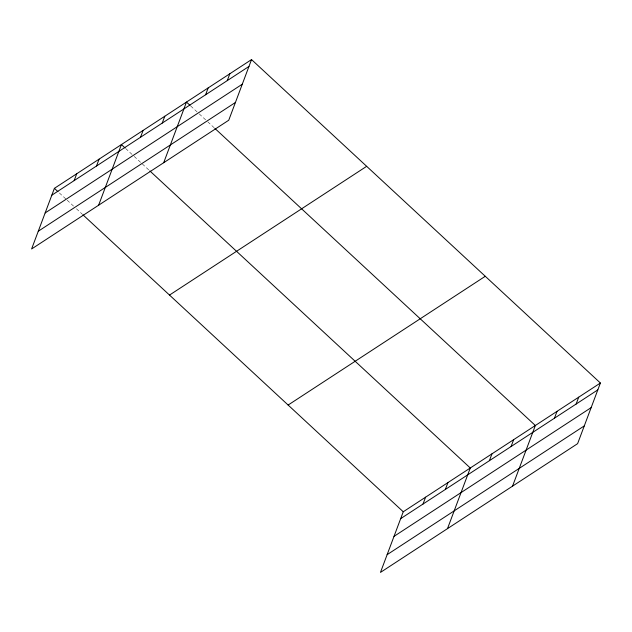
<?xml version="1.0" encoding="UTF-8"?>
<svg xmlns="http://www.w3.org/2000/svg" width="632" height="632" viewBox="0 0 632 632"><rect width="100%" height="100%" fill="white"/><g stroke="black" fill="none" stroke-linecap="round" stroke-linejoin="round"><path stroke-width="0.47" stroke-dasharray="3.16 2.37" d="M190.745 106.034L198.559 113.278M199.27 113.934L205.669 119.867M207.802 121.842L214.193 127.775M125.689 148.52L133.502 155.772M134.213 156.428L149.136 170.261M59.369 192.958L66.471 199.546M67.182 200.202L73.581 206.135M76.425 208.765L82.105 214.043"/><path stroke-width="0.95" d="M251.536 59.59L54.392 188.344L31.6 248.984L228.745 120.23L251.536 59.59L600.4 383.016L577.609 443.656L380.464 572.41L403.255 511.77L600.4 383.016M74.157 180.61L76.733 173.753M96.499 166.019L99.082 159.161M98.632 205.203L121.423 144.57L124.978 147.864M140.533 137.263L143.109 130.405M162.219 123.098L164.794 116.241M163.688 162.716L186.48 102.076L190.035 105.37M205.59 94.776L208.165 87.919M227.275 80.612L229.851 73.754M423.021 504.044L425.597 497.179M445.363 489.445L447.938 482.587M447.496 528.636L470.287 467.996L149.847 170.924M489.389 460.688L491.973 453.831M511.075 446.532L513.658 439.667M512.552 486.142L535.344 425.51L214.904 128.43M554.454 418.202L557.029 411.345M576.139 404.038L578.715 397.18M51.816 195.201L248.961 66.447M45.141 212.952L242.285 84.198M38.268 231.233L235.412 102.479M169.518 295.073L366.663 166.319M288.129 405.041L485.273 276.287M400.68 518.635L597.825 389.873M394.005 536.378L591.149 407.624M387.132 554.667L584.276 425.905M54.392 188.344L57.947 191.638M82.816 214.698L403.255 511.77"/></g></svg>
